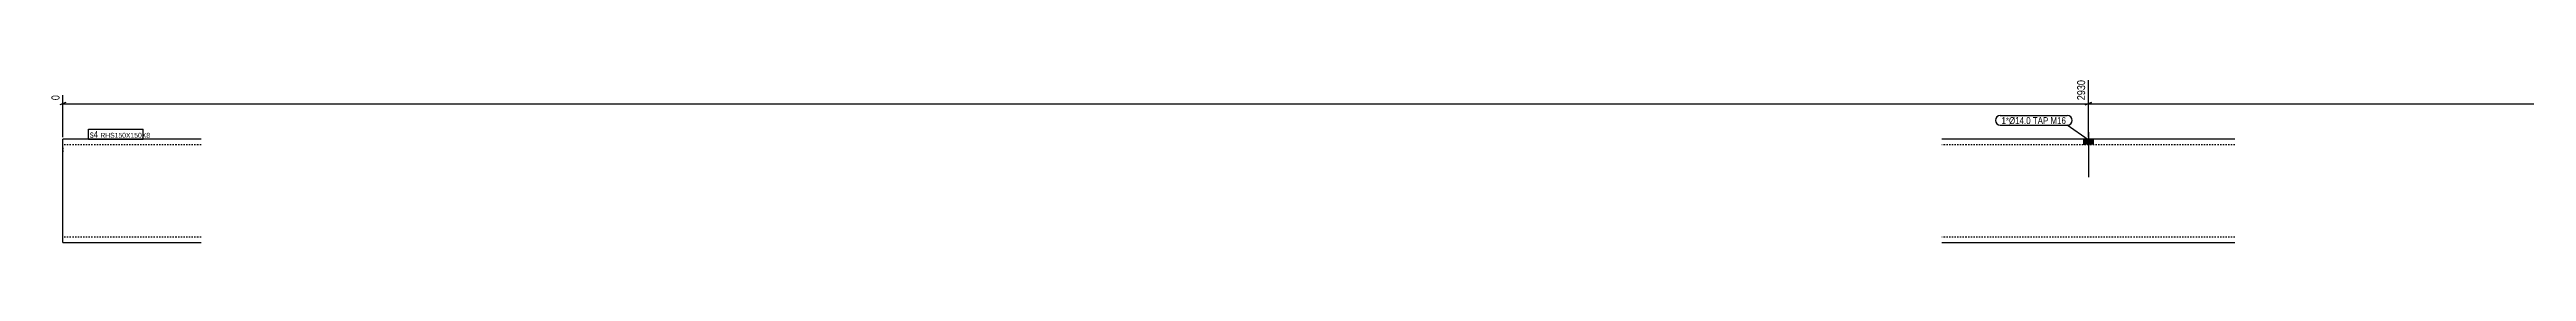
# Model space of a CAD drawing. Header units: millimetres. Extents: x 9 to 20440, y 9 to 247.
# Drawn here: x 13275 to 16858, y 9 to 247 of the extents above; entities that cross this region are included whole.
import ezdxf

# ---------------------------------------------------------------- set-up
doc = ezdxf.new("R2010")
doc.units = ezdxf.units.MM
doc.linetypes.add('DXK_LINE_DOT2', pattern=[3.9198, 1.9599, -1.9599])
for name, color, linetype in [('MÅLSÆTNING', 7, 'Continuous'), ('STÅL', 7, 'Continuous'), ('TEKST', 7, 'Continuous')]:
    doc.layers.add(name, color=color, linetype=linetype)
doc.styles.add('Arial Narrow', font='ARIALN.TTF', dxfattribs={"height": 0.2})

msp = doc.modelspace()

# ---------------------------------------------------------------- hatches: boundary and pattern name
at = {"layer": 'STÅL', "linetype": 'Continuous'}
msp.add_hatch(color=3, dxfattribs=at).paths.add_polyline_path([(16231, 159), (16217, 159), (16217, 151), (16231, 151)])

# ---------------------------------------------------------------- linework, layer by layer
at = {"layer": 'MÅLSÆTNING', "color": 7, "linetype": 'Continuous'}
for p, q in [((13294, 162), (13294, 222.9)), ((16224, 162), (16224, 244.8)), ((16224, 162), (16224, 244.8)), ((13298.5, 212.3), (13289.5, 208.7)), ((13294, 210.5), (16224, 210.5)), ((16228.5, 212.3), (16219.5, 208.7)), ((16219.5, 208.7), (16228.5, 212.3)), ((16224, 210.5), (20402.5, 210.5))]:
    msp.add_line(p, q, dxfattribs=at)
at = {"layer": 'STÅL', "color": 2, "linetype": 'Continuous'}
for p, q in [((13494, 159), (13294, 159)), ((13294, 29), (13294, 159)), ((16436, 159), (16012, 159)), ((13294, 14.9), (13294, 29)), ((13294, 9), (13294, 14.9)), ((13294, 9), (13494, 9)), ((16012, 9), (16436, 9))]:
    msp.add_line(p, q, dxfattribs=at)
at = {"layer": 'STÅL', "color": 7, "linetype": 'DXK_LINE_DOT2'}
for p, q in [((13494, 151), (13294, 151)), ((13294, 146.7), (13294, 139)), ((16436, 151), (16012, 151)), ((13294, 21.3), (13294, 29)), ((13294, 17.9), (13294, 21.3)), ((13294, 17), (13294, 17.9)), ((13494, 17), (13294, 17)), ((13294, 14.9), (13294, 17)), ((16436, 17), (16012, 17))]:
    msp.add_line(p, q, dxfattribs=at)
at = {"layer": 'STÅL', "color": 3, "linetype": 'Continuous'}
for p, q in [((16217, 159), (16217, 151)), ((16224, 169), (16224, 104)), ((16231, 159), (16231, 151))]:
    msp.add_line(p, q, dxfattribs=at)

# ---------------------------------------------------------------- wipeouts: each hides what was drawn before it
at = {"color": 0}
msp.add_wipeout([(16191.7, 181), (16191.7, 191.5), (16098.3, 191.5), (16098.3, 181)], dxfattribs=at).dxf.layer = 'TEKST'

# ---------------------------------------------------------------- next in the draw order: wipeouts: each hides what was drawn before it
at = {"color": 0, "linetype": 'Continuous'}
for points in [[(13291.6, 225.3), (13274.8, 225.3), (13274.8, 213.2), (13291.6, 213.2)], [(16221.6, 247.2), (16204.8, 247.2), (16204.8, 213.2), (16221.6, 213.2)]]:
    msp.add_wipeout(points, dxfattribs=at).dxf.layer = 'MÅLSÆTNING'
at = {"color": 0}
for points in [[(16191.7, 181), (16191.7, 191.5), (16098.3, 191.5), (16098.3, 181)], [(13345.2, 161.1), (13345.2, 171.6), (13333, 171.6), (13333, 161.1)]]:
    msp.add_wipeout(points, dxfattribs=at).dxf.layer = 'TEKST'

# ---------------------------------------------------------------- next in the draw order: linework, layer by layer
at = {"layer": 'TEKST', "color": 7, "linetype": 'Continuous'}
for p, q in [((16096.5, 193.3), (16193.5, 193.3)), ((16096.5, 179.2), (16193.5, 179.2)), ((16223.8, 158.1), (16193.5, 179.2))]:
    msp.add_line(p, q, dxfattribs=at)
for centre, start, end in [((16096.5, 186.3), 90, 270), ((16193.5, 186.3), 270, 90)]:
    msp.add_arc(centre, 7.05, start, end, dxfattribs=at)

# ---------------------------------------------------------------- next in the draw order: texts
at = {"layer": 'MÅLSÆTNING', "color": 3, "linetype": 'Continuous', "style": 'Arial Narrow'}
for s, height, p in [('0', 11.5, (13289.2, 215.6)), ('2930', 11.45, (16219.2, 215.6))]:
    msp.add_text(s, height=height, rotation=90.0002, dxfattribs=at).set_placement(p)
at = {"layer": 'TEKST', "color": 3, "style": 'Arial Narrow'}
msp.add_text('1*Ø14.0 TAP M16', height=10.021, dxfattribs=at).set_placement((16098.3, 181))

# ---------------------------------------------------------------- next in the draw order: wipeouts: each hides what was drawn before it
at = {"color": 0}
msp.add_wipeout([(13345.2, 161.1), (13345.2, 171.6), (13333, 171.6), (13333, 161.1)], dxfattribs=at).dxf.layer = 'TEKST'

# ---------------------------------------------------------------- next in the draw order: wipeouts: each hides what was drawn before it
msp.add_wipeout([(13408.6, 161.1), (13408.6, 168.6), (13348.3, 168.6), (13348.3, 161.1)], dxfattribs=at).dxf.layer = 'TEKST'

# ---------------------------------------------------------------- next in the draw order: wipeouts: each hides what was drawn before it
msp.add_wipeout([(13408.6, 161.1), (13408.6, 168.6), (13348.3, 168.6), (13348.3, 161.1)], dxfattribs=at).dxf.layer = 'TEKST'

# ---------------------------------------------------------------- next in the draw order: linework, layer by layer
at = {"layer": 'TEKST', "color": 7, "linetype": 'Continuous'}
for p, q in [((13331.2, 173.4), (13410.4, 173.4)), ((13331.2, 159.3), (13331.2, 173.4)), ((13331.2, 159.3), (13410.4, 159.3)), ((13410.4, 159.3), (13410.4, 173.4))]:
    msp.add_line(p, q, dxfattribs=at)

# ---------------------------------------------------------------- next in the draw order: texts
at = {"layer": 'TEKST', "color": 3, "style": 'Arial Narrow'}
for s, height, p in [('s4', 10.02, (13333, 161.1)), ('RHS150X150X8', 7.158, (13348.3, 161.1))]:
    msp.add_text(s, height=height, dxfattribs=at).set_placement(p)

doc.saveas('drawing.dxf')
